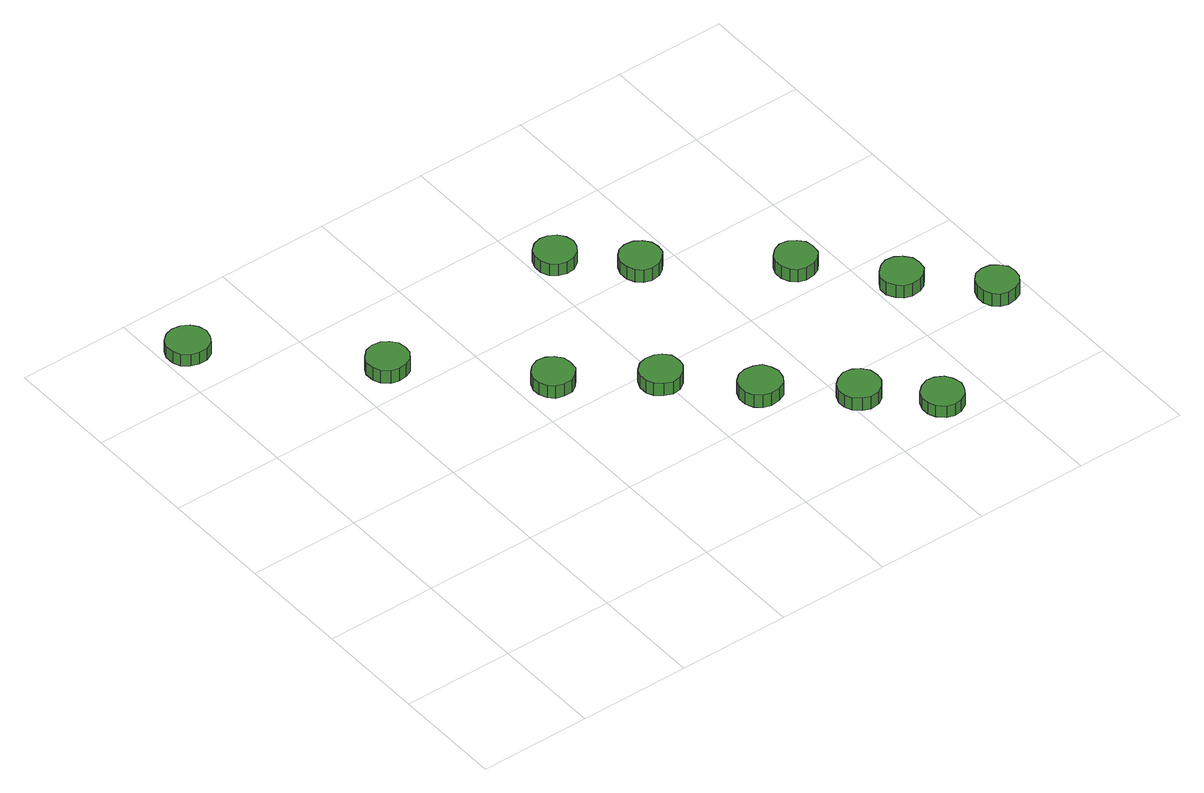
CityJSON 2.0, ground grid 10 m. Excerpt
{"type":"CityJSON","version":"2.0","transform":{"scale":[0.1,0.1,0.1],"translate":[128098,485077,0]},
"CityObjects":{
"tree1":{"type":"SolitaryVegetationObject","attributes":{"function":"something"},"geometry":[{"type":"MultiSurface","lod":"1","boundaries":[[[0,1,2,3,4,5,6,7,8,9,10,11,12,13,14]],[[15,16,17,18,19,20,21,22,23,24,25,26,27,28,29]],[[0,29,28,1]],[[1,28,27,2]],[[2,27,26,3]],[[3,26,25,4]],[[4,25,24,5]],[[5,24,23,6]],[[6,23,22,7]],[[7,22,21,8]],[[8,21,20,9]],[[9,20,19,10]],[[10,19,18,11]],[[11,18,17,12]],[[12,17,16,13]],[[13,16,15,14]],[[14,15,29,0]]]}]},
"tree2":{"type":"SolitaryVegetationObject","attributes":{"function":"something"},"geometry":[{"type":"MultiSurface","lod":"1","boundaries":[[[30,31,32,33,34,35,36,37,38,39,40,41,42,43,44]],[[45,46,47,48,49,50,51,52,53,54,55,56,57,58,59]],[[30,59,58,31]],[[31,58,57,32]],[[32,57,56,33]],[[33,56,55,34]],[[34,55,54,35]],[[35,54,53,36]],[[36,53,52,37]],[[37,52,51,38]],[[38,51,50,39]],[[39,50,49,40]],[[40,49,48,41]],[[41,48,47,42]],[[42,47,46,43]],[[43,46,45,44]],[[44,45,59,30]]]}]},
"tree3":{"type":"SolitaryVegetationObject","attributes":{"function":"something"},"geometry":[{"type":"MultiSurface","lod":"1","boundaries":[[[60,61,62,63,64,65,66,67,68,69,70,71,72,73,74]],[[75,76,77,78,79,80,81,82,83,84,85,86,87,88,89]],[[60,89,88,61]],[[61,88,87,62]],[[62,87,86,63]],[[63,86,85,64]],[[64,85,84,65]],[[65,84,83,66]],[[66,83,82,67]],[[67,82,81,68]],[[68,81,80,69]],[[69,80,79,70]],[[70,79,78,71]],[[71,78,77,72]],[[72,77,76,73]],[[73,76,75,74]],[[74,75,89,60]]]}]},
"tree4":{"type":"SolitaryVegetationObject","attributes":{"function":"something"},"geometry":[{"type":"MultiSurface","lod":"1","boundaries":[[[90,91,92,93,94,95,96,97,98,99,100,101,102,103,104]],[[105,106,107,108,109,110,111,112,113,114,115,116,117,118,119]],[[90,119,118,91]],[[91,118,117,92]],[[92,117,116,93]],[[93,116,115,94]],[[94,115,114,95]],[[95,114,113,96]],[[96,113,112,97]],[[97,112,111,98]],[[98,111,110,99]],[[99,110,109,100]],[[100,109,108,101]],[[101,108,107,102]],[[102,107,106,103]],[[103,106,105,104]],[[104,105,119,90]]]}]},
"tree5":{"type":"SolitaryVegetationObject","attributes":{"function":"something"},"geometry":[{"type":"MultiSurface","lod":"1","boundaries":[[[120,121,122,123,124,125,126,127,128,129,130,131,132,133,134]],[[135,136,137,138,139,140,141,142,143,144,145,146,147,148,149]],[[120,149,148,121]],[[121,148,147,122]],[[122,147,146,123]],[[123,146,145,124]],[[124,145,144,125]],[[125,144,143,126]],[[126,143,142,127]],[[127,142,141,128]],[[128,141,140,129]],[[129,140,139,130]],[[130,139,138,131]],[[131,138,137,132]],[[132,137,136,133]],[[133,136,135,134]],[[134,135,149,120]]]}]},
"tree6":{"type":"SolitaryVegetationObject","attributes":{"function":"something"},"geometry":[{"type":"MultiSurface","lod":"1","boundaries":[[[150,151,152,153,154,155,156,157,158,159,160,161,162,163,164]],[[165,166,167,168,169,170,171,172,173,174,175,176,177,178,179]],[[150,179,178,151]],[[151,178,177,152]],[[152,177,176,153]],[[153,176,175,154]],[[154,175,174,155]],[[155,174,173,156]],[[156,173,172,157]],[[157,172,171,158]],[[158,171,170,159]],[[159,170,169,160]],[[160,169,168,161]],[[161,168,167,162]],[[162,167,166,163]],[[163,166,165,164]],[[164,165,179,150]]]}]},
"tree7":{"type":"SolitaryVegetationObject","attributes":{"function":"something"},"geometry":[{"type":"MultiSurface","lod":"1","boundaries":[[[180,181,182,183,184,185,186,187,188,189,190,191,192,193,194]],[[195,196,197,198,199,200,201,202,203,204,205,206,207,208,209]],[[180,209,208,181]],[[181,208,207,182]],[[182,207,206,183]],[[183,206,205,184]],[[184,205,204,185]],[[185,204,203,186]],[[186,203,202,187]],[[187,202,201,188]],[[188,201,200,189]],[[189,200,199,190]],[[190,199,198,191]],[[191,198,197,192]],[[192,197,196,193]],[[193,196,195,194]],[[194,195,209,180]]]}]},
"tree8":{"type":"SolitaryVegetationObject","attributes":{"function":"something"},"geometry":[{"type":"MultiSurface","lod":"1","boundaries":[[[210,211,212,213,214,215,216,217,218,219,220,221,222,223,224]],[[225,226,227,228,229,230,231,232,233,234,235,236,237,238,239]],[[210,239,238,211]],[[211,238,237,212]],[[212,237,236,213]],[[213,236,235,214]],[[214,235,234,215]],[[215,234,233,216]],[[216,233,232,217]],[[217,232,231,218]],[[218,231,230,219]],[[219,230,229,220]],[[220,229,228,221]],[[221,228,227,222]],[[222,227,226,223]],[[223,226,225,224]],[[224,225,239,210]]]}]},
"tree9":{"type":"SolitaryVegetationObject","attributes":{"function":"something"},"geometry":[{"type":"MultiSurface","lod":"1","boundaries":[[[240,241,242,243,244,245,246,247,248,249,250,251,252,253,254]],[[255,256,257,258,259,260,261,262,263,264,265,266,267,268,269]],[[240,269,268,241]],[[241,268,267,242]],[[242,267,266,243]],[[243,266,265,244]],[[244,265,264,245]],[[245,264,263,246]],[[246,263,262,247]],[[247,262,261,248]],[[248,261,260,249]],[[249,260,259,250]],[[250,259,258,251]],[[251,258,257,252]],[[252,257,256,253]],[[253,256,255,254]],[[254,255,269,240]]]}]},
"tree10":{"type":"SolitaryVegetationObject","attributes":{"function":"something"},"geometry":[{"type":"MultiSurface","lod":"1","boundaries":[[[270,271,272,273,274,275,276,277,278,279,280,281,282,283,284]],[[285,286,287,288,289,290,291,292,293,294,295,296,297,298,299]],[[270,299,298,271]],[[271,298,297,272]],[[272,297,296,273]],[[273,296,295,274]],[[274,295,294,275]],[[275,294,293,276]],[[276,293,292,277]],[[277,292,291,278]],[[278,291,290,279]],[[279,290,289,280]],[[280,289,288,281]],[[281,288,287,282]],[[282,287,286,283]],[[283,286,285,284]],[[284,285,299,270]]]}]},
"tree11":{"type":"SolitaryVegetationObject","attributes":{"function":"something"},"geometry":[{"type":"MultiSurface","lod":"1","boundaries":[[[300,301,302,303,304,305,306,307,308,309,310,311,312,313,314]],[[315,316,317,318,319,320,321,322,323,324,325,326,327,328,329]],[[300,329,328,301]],[[301,328,327,302]],[[302,327,326,303]],[[303,326,325,304]],[[304,325,324,305]],[[305,324,323,306]],[[306,323,322,307]],[[307,322,321,308]],[[308,321,320,309]],[[309,320,319,310]],[[310,319,318,311]],[[311,318,317,312]],[[312,317,316,313]],[[313,316,315,314]],[[314,315,329,300]]]}]},
"tree12":{"type":"SolitaryVegetationObject","attributes":{"function":"something"},"geometry":[{"type":"MultiSurface","lod":"1","boundaries":[[[330,331,332,333,334,335,336,337,338,339,340,341,342,343,344]],[[345,346,347,348,349,350,351,352,353,354,355,356,357,358,359]],[[330,359,358,331]],[[331,358,357,332]],[[332,357,356,333]],[[333,356,355,334]],[[334,355,354,335]],[[335,354,353,336]],[[336,353,352,337]],[[337,352,351,338]],[[338,351,350,339]],[[339,350,349,340]],[[340,349,348,341]],[[341,348,347,342]],[[342,347,346,343]],[[343,346,345,344]],[[344,345,359,330]]]}]}
},
"vertices":[
[41,445,15],[39,452,15],[35,458,15],[28,462,15],[20,463,15],[13,461,15],[7,456,15],[4,449,15],[4,441,15],[7,434,15],[13,429,15],[20,427,15],[28,427,15],[35,431,15],[39,437,15],[39,437,3],[35,431,3],[28,427,3],[20,427,3],[13,429,3],[7,434,3],[4,441,3],[4,449,3],[7,456,3],[13,461,3],[20,463,3],[28,462,3],[35,458,3],[39,452,3],[41,445,3],
[154,332,15],[153,339,15],[148,345,15],[142,349,15],[134,350,15],[127,348,15],[121,342,15],[118,336,15],[118,328,15],[121,321,15],[127,316,15],[134,314,15],[142,315,15],[148,318,15],[153,325,15],[153,325,2],[148,318,2],[142,315,2],[134,314,2],[127,316,2],[121,321,2],[118,328,2],[118,336,2],[121,342,2],[127,348,2],[134,350,2],[142,349,2],[148,345,2],[153,339,2],[154,332,2],
[246,236,16],[245,243,16],[240,249,16],[234,253,16],[226,254,16],[219,251,16],[214,246,16],[211,239,16],[211,232,16],[214,225,16],[219,220,16],[226,218,16],[234,218,16],[240,222,16],[245,228,16],[245,228,3],[240,222,3],[234,218,3],[226,218,3],[219,220,3],[214,225,3],[211,232,3],[211,239,3],[214,246,3],[219,251,3],[226,254,3],[234,253,3],[240,249,3],[245,243,3],[246,236,3],
[316,185,16],[315,193,16],[310,199,16],[304,202,16],[296,203,16],[289,201,16],[283,196,16],[280,189,16],[280,181,16],[283,175,16],[289,170,16],[296,167,16],[304,168,16],[310,172,16],[315,178,16],[315,178,3],[310,172,3],[304,168,3],[296,167,3],[289,170,3],[283,175,3],[280,181,3],[280,189,3],[283,196,3],[289,201,3],[296,203,3],[304,202,3],[310,199,3],[315,193,3],[316,185,3],
[371,126,16],[369,133,16],[365,140,16],[358,143,16],[350,144,16],[343,142,16],[337,137,16],[334,130,16],[334,122,16],[337,115,16],[343,110,16],[350,108,16],[358,109,16],[365,112,16],[369,118,16],[369,118,3],[365,112,3],[358,109,3],[350,108,3],[343,110,3],[337,115,3],[334,122,3],[334,130,3],[337,137,3],[343,142,3],[350,144,3],[358,143,3],[365,140,3],[369,133,3],[371,126,3],
[339,352,15],[337,359,15],[333,365,15],[326,369,15],[319,370,15],[312,368,15],[306,363,15],[303,356,15],[303,348,15],[306,341,15],[312,336,15],[319,334,15],[326,335,15],[333,339,15],[337,345,15],[337,345,3],[333,339,3],[326,335,3],[319,334,3],[312,336,3],[306,341,3],[303,348,3],[303,356,3],[306,363,3],[312,368,3],[319,370,3],[326,369,3],[333,365,3],[337,359,3],[339,352,3],
[430,74,16],[429,82,16],[424,88,16],[418,92,16],[410,93,16],[403,90,16],[397,85,16],[394,78,16],[394,71,16],[397,64,16],[403,59,16],[410,56,16],[418,57,16],[424,61,16],[429,67,16],[429,67,3],[424,61,3],[418,57,3],[410,56,3],[403,59,3],[397,64,3],[394,71,3],[394,78,3],[397,85,3],[403,90,3],[410,93,3],[418,92,3],[424,88,3],[429,82,3],[430,74,3],
[388,305,15],[387,312,15],[382,318,15],[376,322,15],[368,323,15],[361,321,15],[356,316,15],[353,309,15],[353,301,15],[356,294,15],[361,289,15],[368,287,15],[376,288,15],[382,292,15],[387,298,15],[387,298,2],[382,292,2],[376,288,2],[368,287,2],[361,289,2],[356,294,2],[353,301,2],[353,309,2],[356,316,2],[361,321,2],[368,323,2],[376,322,2],[382,318,2],[387,312,2],[388,305,2],
[477,26,16],[475,34,16],[471,40,16],[464,44,16],[457,45,16],[450,42,16],[444,37,16],[441,30,16],[441,23,16],[444,16,16],[450,10,16],[457,8,16],[464,9,16],[471,13,16],[475,19,16],[475,19,4],[471,13,4],[464,9,4],[457,8,4],[450,10,4],[444,16,4],[441,23,4],[441,30,4],[444,37,4],[450,42,4],[457,45,4],[464,44,4],[471,40,4],[475,34,4],[477,26,4],
[485,229,16],[484,236,16],[479,242,16],[473,246,16],[465,247,16],[458,244,16],[453,239,16],[450,233,16],[450,225,16],[453,218,16],[458,213,16],[465,211,16],[473,212,16],[479,215,16],[484,221,16],[484,221,3],[479,215,3],[473,212,3],[465,211,3],[458,213,3],[453,218,3],[450,225,3],[450,233,3],[453,239,3],[458,244,3],[465,247,3],[473,246,3],[479,242,3],[484,236,3],[485,229,3],
[540,162,16],[539,169,16],[534,175,16],[528,179,16],[520,180,16],[513,177,16],[508,172,16],[504,166,16],[504,158,16],[508,151,16],[513,146,16],[520,144,16],[528,145,16],[534,148,16],[539,154,16],[539,154,3],[534,148,3],[528,145,3],[520,144,3],[513,146,3],[508,151,3],[504,158,3],[504,166,3],[508,172,3],[513,177,3],[520,180,3],[528,179,3],[534,175,3],[539,169,3],[540,162,3],
[594,107,16],[593,114,16],[588,120,16],[582,124,16],[574,125,16],[567,123,16],[562,118,16],[559,111,16],[559,103,16],[562,96,16],[567,91,16],[574,89,16],[582,90,16],[588,93,16],[593,100,16],[593,100,3],[588,93,3],[582,90,3],[574,89,3],[567,91,3],[562,96,3],[559,103,3],[559,111,3],[562,118,3],[567,123,3],[574,125,3],[582,124,3],[588,120,3],[593,114,3],[594,107,3]
]}
